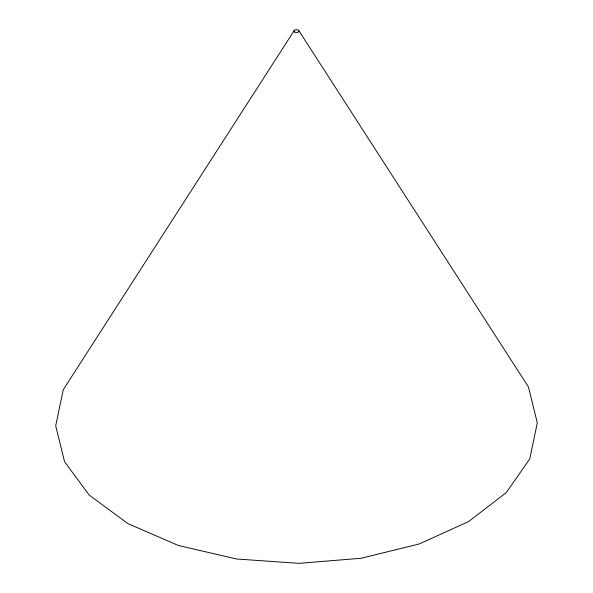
<?xml version="1.0" encoding="UTF-8"?>
<svg xmlns="http://www.w3.org/2000/svg" width="593" height="593" viewBox="0 0 593 593"><rect width="100%" height="100%" fill="white"/><g stroke="black" fill="none" stroke-linecap="round" stroke-linejoin="round"><path stroke-width="0.89" d="M294.113 30.717L63.258 389.727L55.698 425.759L64.548 461.695L89.202 495.081L127.984 523.641L178.248 545.441L236.577 558.984L298.983 563.35L361.226 558.243L419.051 544.011L468.529 521.618L506.281 492.598L529.742 458.923L537.302 422.891L528.452 386.955L298.879 30.695M294.773 32.089A2.468 1.423 0 0 0 298.887 31.429A2.468 1.423 0 0 0 295.84 29.702A2.468 1.423 0 0 0 294.773 32.089"/></g></svg>
